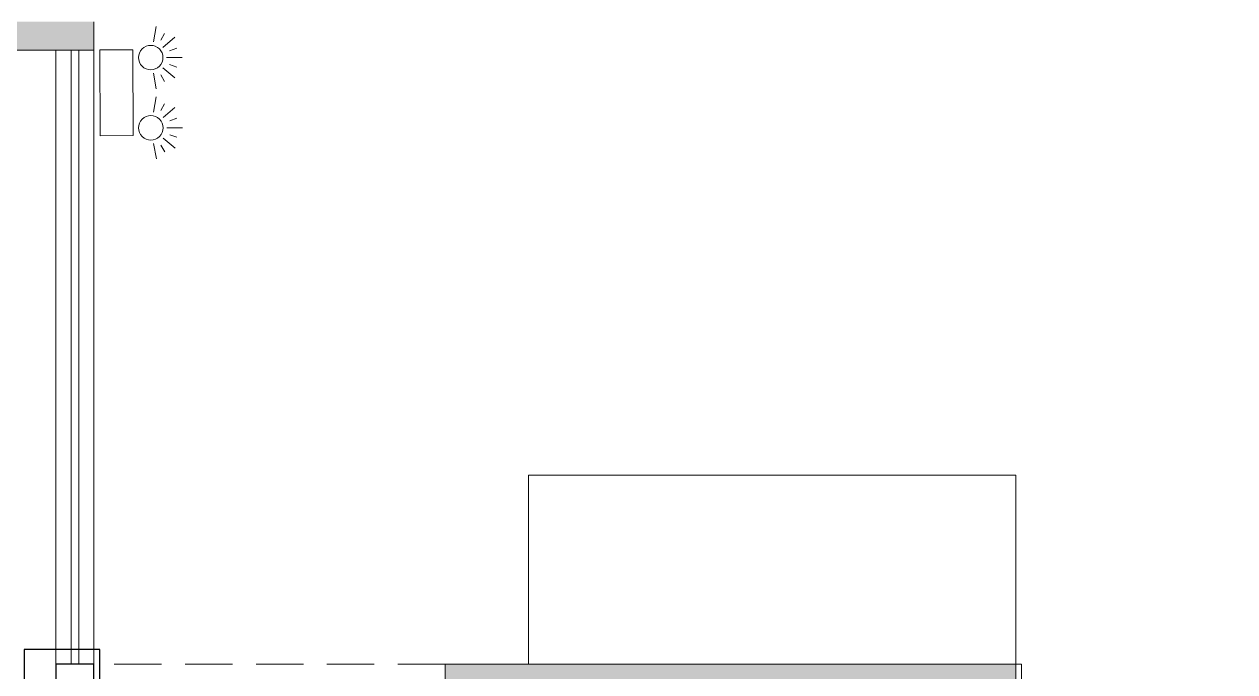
# Model space of a CAD drawing. Header units: metres. Extents: x 51 to 18146, y -212 to 18074.
# Drawn here: x 57.59 to 63.99, y 357.99 to 361.41 of the extents above; entities that cross this region are included whole.
import ezdxf

# ---------------------------------------------------------------- set-up
doc = ezdxf.new("R2010")
doc.units = ezdxf.units.M
doc.linetypes.add('DASHED2', pattern=[0.375, 0.25, -0.125])
doc.layers.get('0').update_dxf_attribs({"color": 250})
doc.layers.add('COL', color=2, linetype='Continuous')
for name, color, linetype, lineweight in [('L-lampara de emergencia', 1, 'Continuous', 0), ('P0 - Antepecho', 250, 'Continuous', 15), ('P0 - Estructura', 250, 'Continuous', 25), ('P0 - Mobiliario', 250, 'Continuous', 9), ('P0 - Paredes', 250, 'Continuous', 20), ('P0 - Puertas', 250, 'Continuous', 13), ('P0 - Ventanas', 250, 'Continuous', 15)]:
    doc.layers.add(name, color=color, linetype=linetype, lineweight=lineweight)
doc.layers.get('0').freeze()

# ---------------------------------------------------------------- blocks, each defined once
blk = doc.blocks.new('*U189')
for points in [[(-0.1700000014132812, 1.275000000244472), (-0.1699999996204857, 0.0750000011175874), (-0.139999999592546, 0.0750000011175874), (-0.1400000005704346, 1.275000002107117)], [(-0.1700000000861468, 4e-16), (-0.1999999996484252, 4e-16), (-0.2000000006961635, 0.149999996647239), (-0.1700000013667158, 0.1500000003725293)], [(1.059999999883585, 1.6763807e-09), (1.029999999855645, -1.862644e-10), (1.029999998691491, 0.1499999983236194), (1.0599999984866, 0.1499999983236194)]]:
    blk.add_lwpolyline(points, close=True)
blk.add_arc((-0.2236854728948361, 0.0213145304730344), 1.254834408397315, 2.452028918829121, 87.54797121910858)
blk = doc.blocks.new('-COL40-')
at = {"color": 0}
blk.add_lwpolyline([(-0.1999999999710837, 0.1999999998887603), (-0.1999999999710837, -0.200000000115196), (0.2000000000328441, -0.200000000115196), (0.2000000000328441, 0.1999999998887603)], close=True, dxfattribs=at)
blk = doc.blocks.new('A$C7ec3bbc5')
at = {"layer": 'L-lampara de emergencia'}
for p, q in [((0.0001217216535006, 0.0003676879368722), (6.30413379986e-05, 0.0004376201443374)), ((0.0001414535074728, 0.0004065026529133), (0.0001261364143575, 0.0004485857728869)), ((0.0001815186684253, 0.0003894523978233), (0.0001815184960142, 0.0004807425569743)), ((0.0002215837648837, 0.0004065028056502), (0.0002369006990921, 0.0004485859833658)), ((0.0002413157655392, 0.0003676881622523), (0.0002999958168948, 0.0004376205913723)), ((0.0005313920588233, 0.00036768870987), (0.0004727117432049, 0.0004376209191978)), ((0.0005511239127954, 0.0004065034277737), (0.0005358068195637, 0.0004485865477473)), ((0.0005911890736315, 0.0003894531708211), (0.0005911889012204, 0.000480743329972)), ((0.0006312541702064, 0.000406503578648), (0.0006465711042983, 0.0004485867563635)), ((0.0006509861707455, 0.00036768893525), (0.0007096662221011, 0.0004376213662326)), ((8.00702663837e-05, 0.0003549958001822), (4.12861841032e-05, 0.0003773877043277)), ((0.0002829672006192, 0.0003549961838871), (0.0003217511983821, 0.0003773882333189)), ((0.00048974067159, 0.0003549965750426), (0.0004509565893095, 0.0003773884773254)), ((0.0006926376058254, 0.0003549969587475), (0.0007314216035884, 0.0003773890063167)), ((8.99044086691e-05, 0.0003125786110759), (1.1218945e-09, 0.0003284308109432)), ((0.0002731332186377, 0.0003125789575279), (0.0003630364454584, 0.0003284314963967)), ((0.0004995748138754, 0.0003125793840736), (0.0004096715271007, 0.0003284315858036)), ((0.0006828036238439, 0.0003125797305256), (0.0007727068507811, 0.000328432271257))]:
    blk.add_line(p, q, dxfattribs=at)
at = {"layer": 'L-lampara de emergencia', "linetype": 'Continuous'}
for p, q in [((0.000136315373471, 0.0001923381928355), (0.0006363931131782, 0.0001923391371965)), ((0.0001363157368032, 6.016344e-10), (0.000136315373471, 0.0001923381928355)), ((0.0006363931131782, 0.0001923391371965), (0.0006363934765104, 1.5459955e-09)), ((0.0006363934765104, 1.5459955e-09), (0.0001363157368032, 6.016344e-10))]:
    blk.add_line(p, q, dxfattribs=at)
at = {"layer": 'L-lampara de emergencia', "linetype": 'Continuous', "extrusion": (0, 0, -0.9999999999999998)}
for centre, major_axis, ratio, start_param, end_param in [((0.000181518844096, 0.0002964246924967), (5.05088608198e-05, 5.05088608198e-05), 0.9999999999995033, 3.926988928105668, 10.21017423528525), ((0.0005911892494187, 0.000296425467357), (-5.05088608198e-05, 5.05088608198e-05), 0.9999999999993535, 5.497785254899894, 11.78097056207948)]:
    blk.add_ellipse(centre, major_axis=major_axis, ratio=ratio, start_param=start_param, end_param=end_param, dxfattribs=at)

msp = doc.modelspace()

# ---------------------------------------------------------------- hatches: boundary and pattern name
at = {"layer": 'P0 - Paredes'}
h = msp.add_hatch(color=256, dxfattribs=at)
h.dxf.hatch_style = 1
h.paths.add_polyline_path([(53.36744320543111, 367.3709832897782), (53.36781009985506, 361.2779757661223), (57.96192812544108, 361.2779757488966), (57.96241530928016, 361.4278038067817), (53.51715097434819, 361.4278038156033), (53.51727126190066, 367.2211552290917), (56.11429086662829, 367.2211552197933), (56.11429085174203, 362.6863594659567), (56.26411890263856, 362.6863594636321), (56.26411892311275, 367.3709832651019)])
h = msp.add_hatch(color=256, dxfattribs=at)
h.dxf.hatch_style = 1
h.paths.add_polyline_path([(62.83657777109742, 358.0317025350928), (60.10970718334615, 358.0317026137114), (59.82003959222137, 358.0317026132345), (59.82003959037363, 357.8818745595813), (60.10970718334615, 357.8818745591044), (60.1097071852088, 353.3383596949577), (60.15964986884593, 353.338359695375), (60.15964986884593, 352.1896779462695), (60.25953523796797, 352.1896779457927), (60.25953523796797, 355.2861245105863), (61.81987656658888, 355.2861242901087), (61.8920120459497, 355.3582597690225), (61.78606761346757, 355.4642042014599), (61.75781576369703, 355.4359523535371), (60.25953523796797, 355.4359525642395), (60.25953523796797, 357.8818746060729), (62.15735728113354, 357.881874463737), (62.15735728113354, 356.982906228602), (62.65678410629928, 356.9829062337279), (62.65678410629928, 356.3349207068682), (62.53474168927968, 356.2128782912493), (62.64068603430689, 356.1069337713123), (62.80661216092109, 356.2728598997593), (62.80661216092109, 357.1327342883348), (62.30718534505367, 357.1327342920304), (62.3071853338927, 357.8818744860888), (62.83657779341936, 357.8818743260503)])

# ---------------------------------------------------------------- linework, layer by layer
at = {"layer": 'P0 - Antepecho'}
for p, q in [((57.96217172014713, 361.2779757484198), (57.66251561091841, 361.277975747943)), ((57.76240097817779, 358.0317026141882), (57.76240098004043, 361.2779757484198)), ((57.96217171643674, 358.0317026132345), (57.96217172014713, 361.2779757484198))]:
    msp.add_line(p, q, dxfattribs=at)
at = {"layer": 'P0 - Antepecho', "linetype": 'DASHED2'}
msp.add_line((59.82003959222137, 358.0317026132345), (57.96217171643674, 358.0317026132345), dxfattribs=at)
at = {"layer": 'P0 - Mobiliario'}
msp.add_lwpolyline([(62.83657780086994, 359.0305562291741), (62.83657777109742, 358.031702534616), (60.25953543145955, 358.031702534616), (60.25953546309471, 359.0305563035607)], close=True, dxfattribs=at)
at = {"layer": 'P0 - Paredes'}
msp.add_line((57.96217172200978, 361.4278038030267), (57.96217172014713, 361.2779757484198), dxfattribs=at)
for points in [[(53.36744471615553, 361.2779757661223), (53.36744471615553, 361.2779757661223), (57.96217172014713, 361.2779757484198)], [(59.82003959037363, 357.8818745595813), (59.82003959222137, 358.0317026132345), (60.10970718334615, 358.0317026137114), (62.83657777109742, 358.0317025350928), (62.83657779341936, 357.8818743260503)]]:
    msp.add_lwpolyline(points, dxfattribs=at)
at = {"layer": 'P0 - Ventanas'}
for p, q in [((57.8423092738539, 358.0317026137114), (57.84230927571655, 361.2779757484198)), ((57.88226342076063, 358.0317026132345), (57.88226342448592, 361.277975747943))]:
    msp.add_line(p, q, dxfattribs=at)

# ---------------------------------------------------------------- block references
at = {"layer": 'COL', "color": 0}
msp.add_blockref('-COL40-', (57.79436682509916, 357.909578927288), dxfattribs=at)
at = {"layer": 'L-lampara de emergencia', "lineweight": -3, "xscale": 906.1600720892355, "yscale": 906.1600720892355, "zscale": 906.1600720892355, "rotation": 270.1074756158389}
msp.add_blockref('A$C7ec3bbc5', (57.99413457358911, 361.4022502444675), dxfattribs=at)
at = {"layer": 'P0 - Estructura', "transparency": 33554687, "xscale": 0.4994268474869228, "yscale": 0.4994268474869228, "zscale": 0.4994268474869228}
msp.add_blockref('-COL40-', (57.86228634916246, 357.9318172441125), dxfattribs=at)
at = {"layer": 'P0 - Puertas', "xscale": 0.9988536949837254, "yscale": 0.9988536949837254, "zscale": 0.9988536949837254, "rotation": 180.0000085499556}
msp.add_blockref('*U189', (63.89536268830299, 358.0317026155591), dxfattribs=at)

doc.saveas('drawing.dxf')
